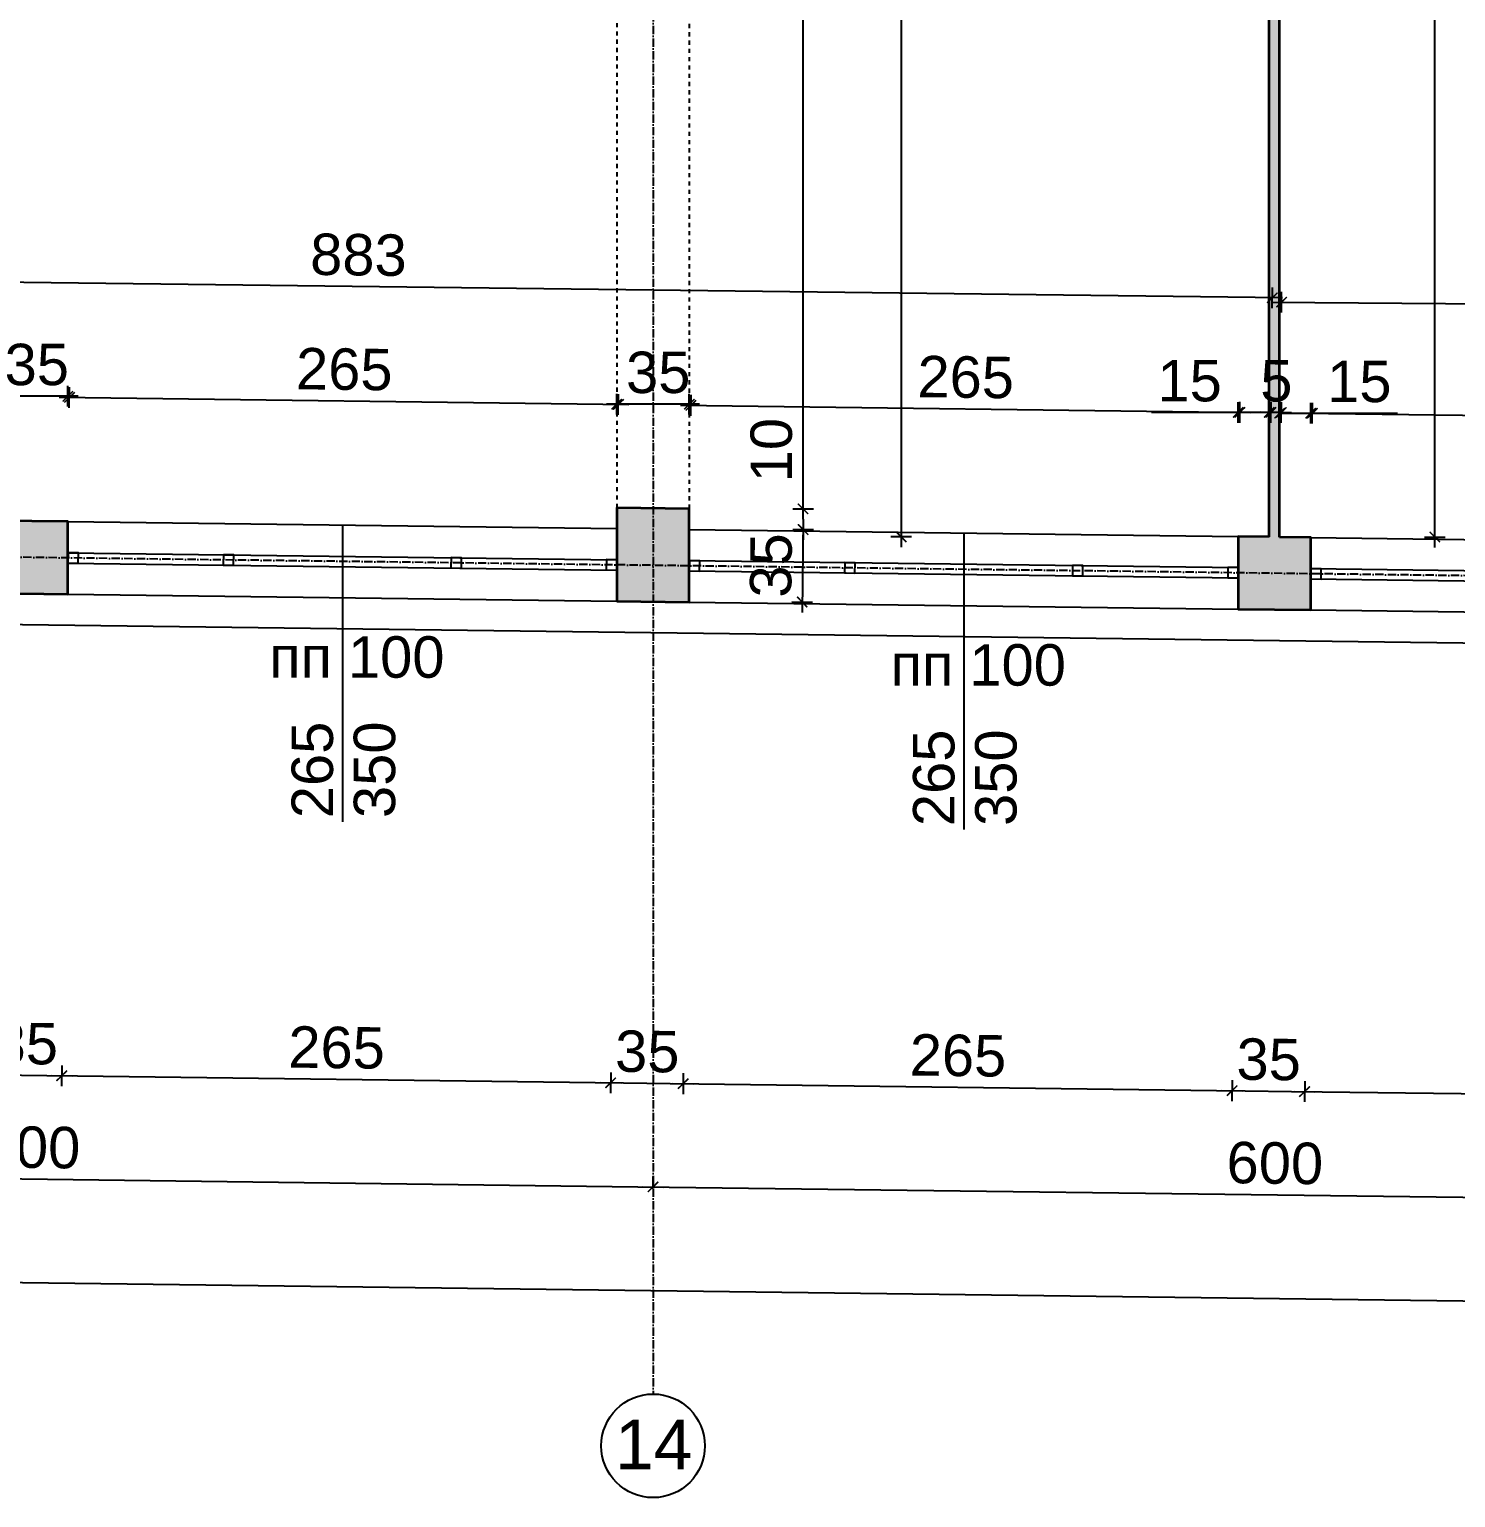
# Model space of a CAD drawing. Header units: inches. Extents: x -72385 to 39588, y -6525 to 66685.
# Drawn here: x -45056 to -44367, y 764 to 1472 of the extents above; entities that cross this region are included whole.
import ezdxf

# ---------------------------------------------------------------- set-up
doc = ezdxf.new("R2010")
doc.units = ezdxf.units.IN
doc.header["$MEASUREMENT"] = 0
doc.linetypes.add('DashDot', pattern=[0.6, 0.4, -0.1, 0, -0.1])
doc.linetypes.add('Hidden', pattern=[0.4, 0.2, -0.2])
for name, color, linetype, lineweight in [('Изгледни линии', 253, 'Continuous', 25), ('Надписи коти външни', 252, 'Continuous', 25), ('Надписи коти вътрешни', 252, 'Continuous', 25), ('Надписи Оси', 252, 'Continuous', 25), ('Надписи прозорци', 252, 'Continuous', 25), ('Оси', 252, 'DashDot', 25), ('Прозорци', 251, 'Continuous', 25), ('Пунктир', 253, 'Hidden', 25), ('Разрезни линии', 7, 'Continuous', 35), ('Щрих стени', 254, 'Continuous', 25)]:
    doc.layers.add(name, color=color, linetype=linetype, lineweight=lineweight)
doc.styles.add('Arial Regular', font='arial.ttf')
doc.styles.get("Standard").update_dxf_attribs({"font": 'arial.ttf'})
doc.dimstyles.new('Annotative', dxfattribs={"dimscale": 0, "dimtxt": 20, "dimasz": 5, "dimexe": 5, "dimexo": 5, "dimgap": 5, "dimtad": 1, "dimdec": 0, "dimzin": 0, "dimdsep": 46, "dimtxsty": 'Standard', "dimblk": 'ARCHTICK', "dimcen": 5, "dimdle": 5, "dimadec": 0, "dimazin": 0, "dimtfac": 1, "dimtdec": 0, "dimtofl": 0, "dimtmove": 0, "dimatfit": 3, "dimldrblk": 'ARCHTICK', "dimfxl": 5, "dimfxlon": 1, "dimtolj": 1, "dimtzin": 0, "dimarcsym": 1})

# ---------------------------------------------------------------- blocks, each defined once
blk = doc.blocks.new('_ArchTick')
at = {"color": 0, "linetype": 'ByBlock', "const_width": 0.15}
blk.add_lwpolyline([(-0.5, -0.5), (0.5, 0.5)], dxfattribs=at)
blk = doc.blocks.new('*D8047')
at = {"layer": 'Defpoints', "color": 0, "ltscale": 50, "transparency": 16777216}
for p in [(-44737.21, 1240.84), (-44682.44, 1240.84), (-44737.34, 1230.85)]:
    blk.add_point(p, dxfattribs=at)
at = {"layer": 'Надписи коти вътрешни', "color": 0, "lineweight": -2, "ltscale": 50, "transparency": 16777216}
for p, q in [((-44682.44, 1240.84), (-44682.44, 1287.54)), ((-44687.44, 1240.84), (-44677.44, 1240.84)), ((-44687.44, 1230.85), (-44677.44, 1230.85)), ((-44682.44, 1230.85), (-44682.44, 1225.85))]:
    blk.add_line(p, q, dxfattribs=at)
at = {"layer": 'Надписи коти вътрешни', "color": 0, "lineweight": -2, "ltscale": 50, "transparency": 16777216, "xscale": 5, "yscale": 5, "zscale": 5}
for p, rotation in [((-44682.44, 1240.84), 270), ((-44682.44, 1230.85), 90)]:
    blk.add_blockref('_ArchTick', p, dxfattribs=dict(at, rotation=rotation))
at = {"layer": 'Надписи коти вътрешни', "color": 0, "ltscale": 50, "transparency": 16777216, "insert": (-44697.65, 1269.19), "char_height": 20, "attachment_point": 5, "rotation": 90}
blk.add_mtext('\\A1;10', dxfattribs=at)
blk = doc.blocks.new('*D2146')
at = {"layer": 'Defpoints', "color": 0, "ltscale": 50, "transparency": 16777216}
for p in [(-44737.34, 1790.89), (-44682.44, 1790.89), (-44737.34, 1240.85)]:
    blk.add_point(p, dxfattribs=at)
at = {"layer": 'Надписи коти вътрешни', "color": 0, "lineweight": -2, "ltscale": 50, "transparency": 16777216}
for p, q in [((-44682.44, 1235.85), (-44682.44, 1795.89)), ((-44687.44, 1790.89), (-44677.44, 1790.89)), ((-44687.44, 1240.85), (-44677.44, 1240.85))]:
    blk.add_line(p, q, dxfattribs=at)
at = {"layer": 'Надписи коти вътрешни', "color": 0, "lineweight": -2, "ltscale": 50, "transparency": 16777216, "xscale": 5, "yscale": 5, "zscale": 5}
for p, rotation in [((-44682.44, 1790.89), 90), ((-44682.44, 1240.85), 270)]:
    blk.add_blockref('_ArchTick', p, dxfattribs=dict(at, rotation=rotation))
at = {"layer": 'Надписи коти вътрешни', "color": 0, "ltscale": 50, "transparency": 16777216, "insert": (-44697.65, 1515.87), "char_height": 20, "attachment_point": 5, "rotation": 90}
blk.add_mtext('\\A1;550', dxfattribs=at)
blk = doc.blocks.new('*D2151')
at = {"layer": 'Defpoints', "color": 0, "ltscale": 50, "transparency": 16777216}
for p in [(-45072.34, 1295.19), (-45072.34, 1265.11), (-45037.34, 1264.67)]:
    blk.add_point(p, dxfattribs=at)
at = {"layer": 'Надписи коти вътрешни', "color": 0, "lineweight": -2, "ltscale": 50, "transparency": 16777216}
for p, q in [((-45072.34, 1290.19), (-45072.34, 1300.19)), ((-45037.34, 1290.19), (-45037.34, 1300.19)), ((-45032.34, 1295.19), (-45077.34, 1295.19))]:
    blk.add_line(p, q, dxfattribs=at)
at = {"layer": 'Надписи коти вътрешни', "color": 0, "lineweight": -2, "ltscale": 50, "transparency": 16777216, "xscale": 5, "yscale": 5, "zscale": 5, "rotation": 180}
blk.add_blockref('_ArchTick', (-45072.34, 1295.19), dxfattribs=at)
at = {"layer": 'Надписи коти вътрешни', "color": 0, "lineweight": -2, "ltscale": 50, "transparency": 16777216, "xscale": 5, "yscale": 5, "zscale": 5}
blk.add_blockref('_ArchTick', (-45037.34, 1295.19), dxfattribs=at)
at = {"layer": 'Надписи коти вътрешни', "color": 0, "ltscale": 50, "transparency": 16777216, "insert": (-45052.34, 1310.4), "char_height": 20, "attachment_point": 5}
blk.add_mtext('\\A1;35', dxfattribs=at)
blk = doc.blocks.new('*D2152')
at = {"layer": 'Defpoints', "color": 0, "ltscale": 50, "transparency": 16777216}
for p in [(-44771.57, 1291.26), (-45037.34, 1234.66), (-44772.34, 1231.29)]:
    blk.add_point(p, dxfattribs=at)
at = {"layer": 'Надписи коти вътрешни', "color": 0, "lineweight": -2, "ltscale": 50, "transparency": 16777216}
for p, q in [((-45036.64, 1289.63), (-45036.51, 1299.63)), ((-45041.57, 1294.69), (-44766.57, 1291.19)), ((-44771.64, 1286.26), (-44771.51, 1296.25))]:
    blk.add_line(p, q, dxfattribs=at)
at = {"layer": 'Надписи коти вътрешни', "color": 0, "lineweight": -2, "ltscale": 50, "transparency": 16777216, "xscale": 5, "yscale": 5, "zscale": 5}
for p, rotation in [((-45036.57, 1294.63), 179.2706286525478), ((-44771.57, 1291.26), 359.2706286525477)]:
    blk.add_blockref('_ArchTick', p, dxfattribs=dict(at, rotation=rotation))
at = {"layer": 'Надписи коти вътрешни', "color": 0, "ltscale": 50, "transparency": 16777216, "insert": (-44903.88, 1308.15), "char_height": 20, "attachment_point": 5, "rotation": 359.27063}
blk.add_mtext('\\A1;265', dxfattribs=at)
blk = doc.blocks.new('*D2153')
at = {"layer": 'Defpoints', "color": 0, "ltscale": 50, "transparency": 16777216}
for p in [(-44772.34, 1291.37), (-44772.34, 1261.29), (-44737.34, 1260.85)]:
    blk.add_point(p, dxfattribs=at)
at = {"layer": 'Надписи коти вътрешни', "color": 0, "lineweight": -2, "ltscale": 50, "transparency": 16777216}
for p, q in [((-44732.34, 1291.37), (-44777.34, 1291.37)), ((-44772.34, 1286.37), (-44772.34, 1296.37)), ((-44737.34, 1286.37), (-44737.34, 1296.37))]:
    blk.add_line(p, q, dxfattribs=at)
at = {"layer": 'Надписи коти вътрешни', "color": 0, "lineweight": -2, "ltscale": 50, "transparency": 16777216, "xscale": 5, "yscale": 5, "zscale": 5, "rotation": 180}
blk.add_blockref('_ArchTick', (-44772.34, 1291.37), dxfattribs=at)
at = {"layer": 'Надписи коти вътрешни', "color": 0, "lineweight": -2, "ltscale": 50, "transparency": 16777216, "xscale": 5, "yscale": 5, "zscale": 5}
blk.add_blockref('_ArchTick', (-44737.34, 1291.37), dxfattribs=at)
at = {"layer": 'Надписи коти вътрешни', "color": 0, "ltscale": 50, "transparency": 16777216, "insert": (-44752.34, 1306.59), "char_height": 20, "attachment_point": 5}
blk.add_mtext('\\A1;35', dxfattribs=at)
blk = doc.blocks.new('*D2154')
at = {"layer": 'Defpoints', "color": 0, "ltscale": 50, "transparency": 16777216}
for p in [(-44471.57, 1287.44), (-44737.34, 1230.85), (-44472.34, 1227.47)]:
    blk.add_point(p, dxfattribs=at)
at = {"layer": 'Надписи коти вътрешни', "color": 0, "lineweight": -2, "ltscale": 50, "transparency": 16777216}
for p, q in [((-44741.57, 1290.87), (-44466.57, 1287.37)), ((-44736.64, 1285.81), (-44736.51, 1295.81)), ((-44471.64, 1282.44), (-44471.51, 1292.44))]:
    blk.add_line(p, q, dxfattribs=at)
at = {"layer": 'Надписи коти вътрешни', "color": 0, "lineweight": -2, "ltscale": 50, "transparency": 16777216, "xscale": 5, "yscale": 5, "zscale": 5}
for p, rotation in [((-44736.57, 1290.81), 179.2706286525478), ((-44471.57, 1287.44), 359.2706286525477)]:
    blk.add_blockref('_ArchTick', p, dxfattribs=dict(at, rotation=rotation))
at = {"layer": 'Надписи коти вътрешни', "color": 0, "ltscale": 50, "transparency": 16777216, "insert": (-44603.88, 1304.33), "char_height": 20, "attachment_point": 5, "rotation": 359.27063}
blk.add_mtext('\\A1;265', dxfattribs=at)
blk = doc.blocks.new('*D2155')
at = {"layer": 'Defpoints', "color": 0, "ltscale": 50, "transparency": 16777216}
for p in [(-44472.34, 1287.37), (-44472.34, 1257.47), (-44457.34, 1257.03)]:
    blk.add_point(p, dxfattribs=at)
at = {"layer": 'Надписи коти вътрешни', "color": 0, "lineweight": -2, "ltscale": 50, "transparency": 16777216}
for p, q in [((-44472.34, 1282.37), (-44472.34, 1292.37)), ((-44457.34, 1282.37), (-44457.34, 1292.37)), ((-44472.34, 1287.37), (-44514.25, 1287.37)), ((-44452.34, 1287.37), (-44472.34, 1287.37))]:
    blk.add_line(p, q, dxfattribs=at)
at = {"layer": 'Надписи коти вътрешни', "color": 0, "lineweight": -2, "ltscale": 50, "transparency": 16777216, "xscale": 5, "yscale": 5, "zscale": 5, "rotation": 180}
blk.add_blockref('_ArchTick', (-44472.34, 1287.37), dxfattribs=at)
at = {"layer": 'Надписи коти вътрешни', "color": 0, "lineweight": -2, "ltscale": 50, "transparency": 16777216, "xscale": 5, "yscale": 5, "zscale": 5}
blk.add_blockref('_ArchTick', (-44457.34, 1287.37), dxfattribs=at)
at = {"layer": 'Надписи коти вътрешни', "color": 0, "ltscale": 50, "transparency": 16777216, "insert": (-44495.8, 1302.58), "char_height": 20, "attachment_point": 5}
blk.add_mtext('\\A1;15', dxfattribs=at)
blk = doc.blocks.new('*D2156')
at = {"layer": 'Defpoints', "color": 0, "ltscale": 50, "transparency": 16777216}
for p in [(-44452.34, 1287), (-44452.34, 1257.47), (-44437.34, 1257.03)]:
    blk.add_point(p, dxfattribs=at)
at = {"layer": 'Надписи коти вътрешни', "color": 0, "lineweight": -2, "ltscale": 50, "transparency": 16777216}
for p, q in [((-44452.34, 1282), (-44452.34, 1292)), ((-44437.34, 1282), (-44437.34, 1292)), ((-44452.34, 1287), (-44432.34, 1287)), ((-44437.34, 1287), (-44395.42, 1287))]:
    blk.add_line(p, q, dxfattribs=at)
at = {"layer": 'Надписи коти вътрешни', "color": 0, "lineweight": -2, "ltscale": 50, "transparency": 16777216, "xscale": 5, "yscale": 5, "zscale": 5, "rotation": 180}
blk.add_blockref('_ArchTick', (-44452.34, 1287), dxfattribs=at)
at = {"layer": 'Надписи коти вътрешни', "color": 0, "lineweight": -2, "ltscale": 50, "transparency": 16777216, "xscale": 5, "yscale": 5, "zscale": 5}
blk.add_blockref('_ArchTick', (-44437.34, 1287), dxfattribs=at)
at = {"layer": 'Надписи коти вътрешни', "color": 0, "ltscale": 50, "transparency": 16777216, "insert": (-44413.88, 1302.21), "char_height": 20, "attachment_point": 5}
blk.add_mtext('\\A1;15', dxfattribs=at)
blk = doc.blocks.new('*D2157')
at = {"layer": 'Defpoints', "color": 0, "ltscale": 50, "transparency": 16777216}
for p in [(-44171.57, 1283.62), (-44437.34, 1227.03), (-44172.34, 1223.65)]:
    blk.add_point(p, dxfattribs=at)
at = {"layer": 'Надписи коти вътрешни', "color": 0, "lineweight": -2, "ltscale": 50, "transparency": 16777216}
for p, q in [((-44436.64, 1281.99), (-44436.51, 1291.99)), ((-44441.57, 1287.05), (-44166.57, 1283.55)), ((-44171.64, 1278.62), (-44171.51, 1288.62))]:
    blk.add_line(p, q, dxfattribs=at)
at = {"layer": 'Надписи коти вътрешни', "color": 0, "lineweight": -2, "ltscale": 50, "transparency": 16777216, "xscale": 5, "yscale": 5, "zscale": 5}
for p, rotation in [((-44436.57, 1286.99), 179.2706286525478), ((-44171.57, 1283.62), 359.2706286525477)]:
    blk.add_blockref('_ArchTick', p, dxfattribs=dict(at, rotation=rotation))
at = {"layer": 'Надписи коти вътрешни', "color": 0, "ltscale": 50, "transparency": 16777216, "insert": (-44303.88, 1300.51), "char_height": 20, "attachment_point": 5, "rotation": 359.27063}
blk.add_mtext('\\A1;265', dxfattribs=at)
blk = doc.blocks.new('*D2162')
at = {"layer": 'Defpoints', "color": 0, "ltscale": 50, "transparency": 16777216}
for p in [(-44457.34, 1967.34), (-44635.03, 1227.28), (-44457.34, 1227.28)]:
    blk.add_point(p, dxfattribs=at)
at = {"layer": 'Надписи коти вътрешни', "color": 0, "lineweight": -2, "ltscale": 50, "transparency": 16777216}
for p, q in [((-44635.03, 1972.34), (-44635.03, 1222.28)), ((-44630.03, 1967.34), (-44640.03, 1967.34)), ((-44630.03, 1227.28), (-44640.03, 1227.28))]:
    blk.add_line(p, q, dxfattribs=at)
at = {"layer": 'Надписи коти вътрешни', "color": 0, "lineweight": -2, "ltscale": 50, "transparency": 16777216, "xscale": 5, "yscale": 5, "zscale": 5}
for p, rotation in [((-44635.03, 1967.34), 90), ((-44635.03, 1227.28), 270)]:
    blk.add_blockref('_ArchTick', p, dxfattribs=dict(at, rotation=rotation))
at = {"layer": 'Надписи коти вътрешни', "color": 0, "ltscale": 50, "transparency": 16777216, "insert": (-44650.24, 1597.31), "char_height": 20, "attachment_point": 5, "rotation": 90}
blk.add_mtext('\\A1;740', dxfattribs=at)
blk = doc.blocks.new('*D4540')
at = {"layer": 'Defpoints', "color": 0, "ltscale": 50, "transparency": 16777216}
for p in [(-42306.42, 1323.3), (-44452.34, 1227.22), (-42307.34, 1209.91)]:
    blk.add_point(p, dxfattribs=at)
at = {"layer": 'Надписи коти вътрешни', "color": 0, "lineweight": -2, "ltscale": 50, "transparency": 16777216}
for p, q in [((-44456.42, 1340.65), (-42301.42, 1323.26)), ((-44451.46, 1335.61), (-44451.38, 1345.61)), ((-42306.46, 1318.3), (-42306.38, 1328.3))]:
    blk.add_line(p, q, dxfattribs=at)
at = {"layer": 'Надписи коти вътрешни', "color": 0, "lineweight": -2, "ltscale": 50, "transparency": 16777216, "xscale": 5, "yscale": 5, "zscale": 5}
for p, rotation in [((-44451.42, 1340.61), 179.5377341176161), ((-42306.42, 1323.3), 359.5377341176161)]:
    blk.add_blockref('_ArchTick', p, dxfattribs=dict(at, rotation=rotation))
at = {"layer": 'Надписи коти вътрешни', "color": 0, "ltscale": 50, "transparency": 16777216, "insert": (-43378.8, 1347.16), "char_height": 20, "attachment_point": 5, "rotation": 359.53773}
blk.add_mtext('\\A1;2145', dxfattribs=at)
blk = doc.blocks.new('*D5389')
at = {"layer": 'Defpoints', "color": 0, "ltscale": 50, "transparency": 16777216}
for p in [(-45338.55, 1353.61), (-45339.97, 1238.16), (-44457.34, 1227.28)]:
    blk.add_point(p, dxfattribs=at)
at = {"layer": 'Надписи коти вътрешни', "color": 0, "lineweight": -2, "ltscale": 50, "transparency": 16777216}
for p, q in [((-45338.61, 1348.61), (-45338.48, 1358.61)), ((-44450.91, 1342.66), (-45343.55, 1353.67)), ((-44455.98, 1337.72), (-44455.85, 1347.72))]:
    blk.add_line(p, q, dxfattribs=at)
at = {"layer": 'Надписи коти вътрешни', "color": 0, "lineweight": -2, "ltscale": 50, "transparency": 16777216, "xscale": 5, "yscale": 5, "zscale": 5}
for p, rotation in [((-45338.55, 1353.61), 179.293557967838), ((-44455.91, 1342.72), 359.293557967838)]:
    blk.add_blockref('_ArchTick', p, dxfattribs=dict(at, rotation=rotation))
at = {"layer": 'Надписи коти вътрешни', "color": 0, "ltscale": 50, "transparency": 16777216, "insert": (-44897.04, 1363.38), "char_height": 20, "attachment_point": 5, "rotation": 359.29356}
blk.add_mtext('\\A1;883', dxfattribs=at)
blk = doc.blocks.new('*D2240')
at = {"layer": 'Defpoints', "color": 0, "ltscale": 50, "transparency": 16777216}
for p in [(-44452.34, 1972.28), (-44377.42, 1972.28), (-44452.34, 1227.22)]:
    blk.add_point(p, dxfattribs=at)
at = {"layer": 'Надписи коти вътрешни', "color": 0, "lineweight": -2, "ltscale": 50, "transparency": 16777216}
for p, q in [((-44382.42, 1972.28), (-44372.42, 1972.28)), ((-44377.42, 1222.22), (-44377.42, 1977.28)), ((-44382.42, 1227.22), (-44372.42, 1227.22))]:
    blk.add_line(p, q, dxfattribs=at)
at = {"layer": 'Надписи коти вътрешни', "color": 0, "lineweight": -2, "ltscale": 50, "transparency": 16777216, "xscale": 5, "yscale": 5, "zscale": 5}
for p, rotation in [((-44377.42, 1972.28), 90), ((-44377.42, 1227.22), 270)]:
    blk.add_blockref('_ArchTick', p, dxfattribs=dict(at, rotation=rotation))
at = {"layer": 'Надписи коти вътрешни', "color": 0, "ltscale": 50, "transparency": 16777216, "insert": (-44392.59, 1599.75), "char_height": 20, "attachment_point": 5, "rotation": 90}
blk.add_mtext('\\A1;745', dxfattribs=at)
blk = doc.blocks.new('*D6368')
at = {"layer": 'Defpoints', "color": 0, "ltscale": 50, "transparency": 16777216}
for p in [(-45072.34, 1200.11), (-45037.34, 1199.66), (-45040.3, 967.18)]:
    blk.add_point(p, dxfattribs=at)
at = {"layer": 'Надписи коти външни', "color": 0, "lineweight": -2, "ltscale": 50, "transparency": 16777216}
for p, q in [((-45075.23, 972.63), (-45075.36, 962.63)), ((-45040.23, 972.18), (-45040.36, 962.18)), ((-45080.3, 967.69), (-45035.3, 967.12))]:
    blk.add_line(p, q, dxfattribs=at)
at = {"layer": 'Надписи коти външни', "color": 0, "lineweight": -2, "ltscale": 50, "transparency": 16777216, "xscale": 5, "yscale": 5, "zscale": 5}
for p, rotation in [((-45075.3, 967.63), 179.2706286525522), ((-45040.3, 967.18), 359.2706286525522)]:
    blk.add_blockref('_ArchTick', p, dxfattribs=dict(at, rotation=rotation))
at = {"layer": 'Надписи коти външни', "color": 0, "ltscale": 50, "transparency": 16777216, "insert": (-45057.6, 982.62), "char_height": 20, "attachment_point": 5, "rotation": 359.27063}
blk.add_mtext('\\A1;35', dxfattribs=at)
blk = doc.blocks.new('*D6369')
at = {"layer": 'Defpoints', "color": 0, "ltscale": 50, "transparency": 16777216}
for p in [(-45037.34, 1199.66), (-44772.34, 1196.29), (-44775.3, 963.81)]:
    blk.add_point(p, dxfattribs=at)
at = {"layer": 'Надписи коти външни', "color": 0, "lineweight": -2, "ltscale": 50, "transparency": 16777216}
for p, q in [((-45040.23, 972.18), (-45040.36, 962.18)), ((-45045.3, 967.24), (-44770.3, 963.74)), ((-44775.23, 968.81), (-44775.36, 958.81))]:
    blk.add_line(p, q, dxfattribs=at)
at = {"layer": 'Надписи коти външни', "color": 0, "lineweight": -2, "ltscale": 50, "transparency": 16777216, "xscale": 5, "yscale": 5, "zscale": 5}
for p, rotation in [((-45040.3, 967.18), 179.2706286525474), ((-44775.3, 963.81), 359.2706286525474)]:
    blk.add_blockref('_ArchTick', p, dxfattribs=dict(at, rotation=rotation))
at = {"layer": 'Надписи коти външни', "color": 0, "ltscale": 50, "transparency": 16777216, "insert": (-44907.6, 980.7), "char_height": 20, "attachment_point": 5, "rotation": 359.27063}
blk.add_mtext('\\A1;265', dxfattribs=at)
blk = doc.blocks.new('*D6370')
at = {"layer": 'Defpoints', "color": 0, "ltscale": 50, "transparency": 16777216}
for p in [(-44772.34, 1196.29), (-44737.34, 1195.84), (-44740.3, 963.36)]:
    blk.add_point(p, dxfattribs=at)
at = {"layer": 'Надписи коти външни', "color": 0, "lineweight": -2, "ltscale": 50, "transparency": 16777216}
for p, q in [((-44775.23, 968.81), (-44775.36, 958.81)), ((-44740.23, 968.36), (-44740.36, 958.36)), ((-44780.3, 963.87), (-44735.3, 963.3))]:
    blk.add_line(p, q, dxfattribs=at)
at = {"layer": 'Надписи коти външни', "color": 0, "lineweight": -2, "ltscale": 50, "transparency": 16777216, "xscale": 5, "yscale": 5, "zscale": 5}
for p, rotation in [((-44775.3, 963.81), 179.2706286525464), ((-44740.3, 963.36), 359.2706286525463)]:
    blk.add_blockref('_ArchTick', p, dxfattribs=dict(at, rotation=rotation))
at = {"layer": 'Надписи коти външни', "color": 0, "ltscale": 50, "transparency": 16777216, "insert": (-44757.6, 978.8), "char_height": 20, "attachment_point": 5, "rotation": 359.27063}
blk.add_mtext('\\A1;35', dxfattribs=at)
blk = doc.blocks.new('*D6371')
at = {"layer": 'Defpoints', "color": 0, "ltscale": 50, "transparency": 16777216}
for p in [(-44737.34, 1195.84), (-44472.34, 1192.47), (-44475.3, 959.99)]:
    blk.add_point(p, dxfattribs=at)
at = {"layer": 'Надписи коти външни', "color": 0, "lineweight": -2, "ltscale": 50, "transparency": 16777216}
for p, q in [((-44740.23, 968.36), (-44740.36, 958.36)), ((-44475.23, 964.99), (-44475.36, 954.99)), ((-44745.3, 963.43), (-44470.3, 959.92))]:
    blk.add_line(p, q, dxfattribs=at)
at = {"layer": 'Надписи коти външни', "color": 0, "lineweight": -2, "ltscale": 50, "transparency": 16777216, "xscale": 5, "yscale": 5, "zscale": 5}
for p, rotation in [((-44740.3, 963.36), 179.270628652547), ((-44475.3, 959.99), 359.270628652547)]:
    blk.add_blockref('_ArchTick', p, dxfattribs=dict(at, rotation=rotation))
at = {"layer": 'Надписи коти външни', "color": 0, "ltscale": 50, "transparency": 16777216, "insert": (-44607.6, 976.88), "char_height": 20, "attachment_point": 5, "rotation": 359.27063}
blk.add_mtext('\\A1;265', dxfattribs=at)
blk = doc.blocks.new('*D6372')
at = {"layer": 'Defpoints', "color": 0, "ltscale": 50, "transparency": 16777216}
for p in [(-44472.34, 1192.47), (-44437.34, 1192.02), (-44440.3, 959.54)]:
    blk.add_point(p, dxfattribs=at)
at = {"layer": 'Надписи коти външни', "color": 0, "lineweight": -2, "ltscale": 50, "transparency": 16777216}
for p, q in [((-44475.23, 964.99), (-44475.36, 954.99)), ((-44440.23, 964.54), (-44440.36, 954.54)), ((-44480.3, 960.05), (-44435.3, 959.48))]:
    blk.add_line(p, q, dxfattribs=at)
at = {"layer": 'Надписи коти външни', "color": 0, "lineweight": -2, "ltscale": 50, "transparency": 16777216, "xscale": 5, "yscale": 5, "zscale": 5}
for p, rotation in [((-44475.3, 959.99), 179.2706286525403), ((-44440.3, 959.54), 359.2706286525403)]:
    blk.add_blockref('_ArchTick', p, dxfattribs=dict(at, rotation=rotation))
at = {"layer": 'Надписи коти външни', "color": 0, "ltscale": 50, "transparency": 16777216, "insert": (-44457.6, 974.98), "char_height": 20, "attachment_point": 5, "rotation": 359.27063}
blk.add_mtext('\\A1;35', dxfattribs=at)
blk = doc.blocks.new('*D6373')
at = {"layer": 'Defpoints', "color": 0, "ltscale": 50, "transparency": 16777216}
for p in [(-44437.34, 1192.02), (-44172.34, 1188.65), (-44175.3, 956.17)]:
    blk.add_point(p, dxfattribs=at)
at = {"layer": 'Надписи коти външни', "color": 0, "lineweight": -2, "ltscale": 50, "transparency": 16777216}
for p, q in [((-44440.23, 964.54), (-44440.36, 954.54)), ((-44445.3, 959.61), (-44170.3, 956.1)), ((-44175.23, 961.17), (-44175.36, 951.17))]:
    blk.add_line(p, q, dxfattribs=at)
at = {"layer": 'Надписи коти външни', "color": 0, "lineweight": -2, "ltscale": 50, "transparency": 16777216, "xscale": 5, "yscale": 5, "zscale": 5}
for p, rotation in [((-44440.3, 959.54), 179.270628652547), ((-44175.3, 956.17), 359.270628652547)]:
    blk.add_blockref('_ArchTick', p, dxfattribs=dict(at, rotation=rotation))
at = {"layer": 'Надписи коти външни', "color": 0, "ltscale": 50, "transparency": 16777216, "insert": (-44307.6, 973.07), "char_height": 20, "attachment_point": 5, "rotation": 359.27063}
blk.add_mtext('\\A1;265', dxfattribs=at)
blk = doc.blocks.new('*D6388')
at = {"layer": 'Defpoints', "color": 0, "ltscale": 50, "transparency": 16777216}
for p in [(-45354.84, 921.18), (-44754.84, 913.54), (-44754.84, 913.54)]:
    blk.add_point(p, dxfattribs=at)
at = {"layer": 'Надписи коти външни', "color": 0, "lineweight": -2, "ltscale": 50, "transparency": 16777216}
for p, q in [((-45354.84, 921.18), (-45354.77, 926.18)), ((-45359.84, 921.24), (-44749.84, 913.48)), ((-44754.84, 913.54), (-44754.77, 918.54))]:
    blk.add_line(p, q, dxfattribs=at)
at = {"layer": 'Надписи коти външни', "color": 0, "lineweight": -2, "ltscale": 50, "transparency": 16777216, "xscale": 5, "yscale": 5, "zscale": 5}
for p, rotation in [((-45354.84, 921.18), 179.2706286525473), ((-44754.84, 913.54), 359.2706286525473)]:
    blk.add_blockref('_ArchTick', p, dxfattribs=dict(at, rotation=rotation))
at = {"layer": 'Надписи коти външни', "color": 0, "ltscale": 50, "transparency": 16777216, "insert": (-45054.64, 932.57), "char_height": 20, "attachment_point": 5, "rotation": 359.27063}
blk.add_mtext('\\A1;600', dxfattribs=at)
blk = doc.blocks.new('*D6389')
at = {"layer": 'Defpoints', "color": 0, "ltscale": 50, "transparency": 16777216}
for p in [(-44754.84, 913.54), (-44154.84, 905.9), (-44154.84, 905.9)]:
    blk.add_point(p, dxfattribs=at)
at = {"layer": 'Надписи коти външни', "color": 0, "lineweight": -2, "ltscale": 50, "transparency": 16777216}
for p, q in [((-44754.84, 913.54), (-44754.77, 918.54)), ((-44759.84, 913.61), (-44149.84, 905.84)), ((-44154.84, 905.9), (-44154.77, 910.9))]:
    blk.add_line(p, q, dxfattribs=at)
at = {"layer": 'Надписи коти външни', "color": 0, "lineweight": -2, "ltscale": 50, "transparency": 16777216, "xscale": 5, "yscale": 5, "zscale": 5}
for p, rotation in [((-44754.84, 913.54), 179.2706286525471), ((-44154.84, 905.9), 359.2706286525471)]:
    blk.add_blockref('_ArchTick', p, dxfattribs=dict(at, rotation=rotation))
at = {"layer": 'Надписи коти външни', "color": 0, "ltscale": 50, "transparency": 16777216, "insert": (-44454.64, 924.93), "char_height": 20, "attachment_point": 5, "rotation": 359.27063}
blk.add_mtext('\\A1;600', dxfattribs=at)
blk = doc.blocks.new('*D6427')
at = {"layer": 'Defpoints', "color": 0, "ltscale": 50, "transparency": 16777216}
for p in [(-52317.34, 1292.34), (-40222.34, 1138.36), (-40226.57, 805.89)]:
    blk.add_point(p, dxfattribs=at)
at = {"layer": 'Надписи коти външни', "color": 0, "lineweight": -2, "ltscale": 50, "transparency": 16777216}
for p, q in [((-52321.51, 964.87), (-52321.63, 954.87)), ((-52326.57, 959.93), (-40221.57, 805.83)), ((-40226.51, 810.89), (-40226.63, 800.89))]:
    blk.add_line(p, q, dxfattribs=at)
at = {"layer": 'Надписи коти външни', "color": 0, "lineweight": -2, "ltscale": 50, "transparency": 16777216, "xscale": 5, "yscale": 5, "zscale": 5}
for p, rotation in [((-52321.57, 959.87), 179.2706286525472), ((-40226.57, 805.89), 359.2706286525473)]:
    blk.add_blockref('_ArchTick', p, dxfattribs=dict(at, rotation=rotation))
at = {"layer": 'Надписи коти външни', "color": 0, "ltscale": 50, "transparency": 16777216, "insert": (-46273.88, 898.09), "char_height": 20, "attachment_point": 5, "rotation": 359.27063}
blk.add_mtext('\\A1;12095', dxfattribs=at)
blk = doc.blocks.new('*D7981')
at = {"layer": 'Defpoints', "color": 0, "ltscale": 10, "transparency": 16777216}
for p in [(-44451.57, 1287.34), (-44457.34, 1227.28), (-44452.34, 1227.22)]:
    blk.add_point(p, dxfattribs=at)
at = {"layer": 'Надписи коти вътрешни', "color": 0, "lineweight": -2, "ltscale": 10, "transparency": 16777216}
for p, q in [((-44456.64, 1282.4), (-44456.51, 1292.4)), ((-44451.64, 1282.34), (-44451.51, 1292.34)), ((-44456.57, 1287.4), (-44461.57, 1287.46)), ((-44451.57, 1287.34), (-44446.57, 1287.27))]:
    blk.add_line(p, q, dxfattribs=at)
at = {"layer": 'Надписи коти вътрешни', "color": 0, "lineweight": -2, "ltscale": 10, "transparency": 16777216, "xscale": 5, "yscale": 5, "zscale": 5}
for p, rotation in [((-44456.57, 1287.4), 359.2706286525514), ((-44451.57, 1287.34), 179.2706286525514)]:
    blk.add_blockref('_ArchTick', p, dxfattribs=dict(at, rotation=rotation))
at = {"layer": 'Надписи коти вътрешни', "color": 0, "ltscale": 10, "transparency": 16777216, "insert": (-44453.88, 1302.54), "char_height": 20, "attachment_point": 5, "rotation": 359.27063}
blk.add_mtext('\\A1;5', dxfattribs=at)
blk = doc.blocks.new('*D8072')
at = {"layer": 'Defpoints', "color": 0, "ltscale": 10, "transparency": 16777216}
for p in [(-44723.4, 1231.37), (-44723.85, 1196.37), (-44682.83, 1195.85)]:
    blk.add_point(p, dxfattribs=at)
at = {"layer": 'Надписи коти вътрешни', "color": 0, "lineweight": -2, "ltscale": 10, "transparency": 16777216}
for p, q in [((-44682.32, 1235.84), (-44682.89, 1190.85)), ((-44687.38, 1230.91), (-44677.39, 1230.78)), ((-44687.83, 1195.91), (-44677.83, 1195.78))]:
    blk.add_line(p, q, dxfattribs=at)
at = {"layer": 'Надписи коти вътрешни', "color": 0, "lineweight": -2, "ltscale": 10, "transparency": 16777216, "xscale": 5, "yscale": 5, "zscale": 5}
for p, rotation in [((-44682.39, 1230.84), 89.2706286525334), ((-44682.83, 1195.85), 269.2706286525334)]:
    blk.add_blockref('_ArchTick', p, dxfattribs=dict(at, rotation=rotation))
at = {"layer": 'Надписи коти вътрешни', "color": 0, "ltscale": 10, "transparency": 16777216, "insert": (-44697.83, 1213.54), "char_height": 20, "attachment_point": 5, "rotation": 89.27063}
blk.add_mtext('\\A1;35', dxfattribs=at)

msp = doc.modelspace()

# ---------------------------------------------------------------- hatches: boundary and pattern name
at = {"layer": 'Щрих стени', "ltscale": 10}
h = msp.add_hatch(color=256, dxfattribs=at)
h.dxf.hatch_style = 1
h.paths.add_polyline_path([(-45037.34, 3034.81), (-45072.34, 3035.26), (-45072.34, 3000.25), (-45037.34, 2999.81)])
h.paths.add_polyline_path([(-44737.34, 3030.99), (-44772.34, 3031.44), (-44772.34, 2986.43), (-44752.34, 2986.18), (-44752.34, 2436.13), (-44772.34, 2436.39), (-44772.34, 2391.38), (-44752.34, 2391.13), (-44752.34, 2201.11), (-45339.84, 2208.59), (-45339.84, 2266.1), (-45369.84, 2266.48), (-45369.84, 2186.47), (-45339.84, 2186.09), (-45339.84, 2193.59), (-44737.34, 2185.92)])
h.paths.add_polyline_path([(-44737.34, 1835.89), (-44772.34, 1836.34), (-44772.34, 1791.34), (-44737.34, 1790.89)], flags=17)
h.paths.add_polyline_path([(-44437.34, 1227.03), (-44452.34, 1227.22), (-44452.34, 1972.28), (-45214.84, 1981.98), (-45214.84, 1976.98), (-44457.34, 1967.34), (-44457.34, 1227.28), (-44472.34, 1227.47), (-44472.34, 1192.47), (-44437.34, 1192.02)])
h.paths.add_polyline_path([(-44737.34, 1240.85), (-44772.34, 1241.29), (-44772.34, 1196.29), (-44737.34, 1195.84)], flags=17)
h.paths.add_polyline_path([(-45037.34, 1234.66), (-45072.34, 1235.11), (-45072.34, 1200.11), (-45037.34, 1199.66)], flags=17)

# ---------------------------------------------------------------- linework, layer by layer
at = {"layer": 'Изгледни линии', "ltscale": 50}
for p, q in [((-45037.34, 1234.66), (-44772.34, 1231.29)), ((-44737.34, 1230.85), (-44472.34, 1227.47)), ((-44437.34, 1227.03), (-44172.34, 1223.65)), ((-47152.34, 1211.59), (-40527.34, 1127.25)), ((-45037.34, 1199.66), (-44772.34, 1196.29)), ((-44737.34, 1195.84), (-44472.34, 1192.47)), ((-44437.34, 1192.02), (-44172.34, 1188.65))]:
    msp.add_line(p, q, dxfattribs=at)
at = {"layer": 'Надписи Оси', "ltscale": 50}
msp.add_circle((-44754.84, 788.53), 25, dxfattribs=at)
at = {"layer": 'Надписи прозорци', "ltscale": 50}
for p, q in [((-44904.84, 1232.98), (-44904.84, 1089.83)), ((-44604.84, 1229.16), (-44604.84, 1086.01))]:
    msp.add_line(p, q, dxfattribs=at)
at = {"layer": 'Оси', "ltscale": 10}
for p, q in [((-44754.84, 3413.75), (-44754.84, 813.53)), ((-39839.84, 1151), (-52699.84, 1314.71))]:
    msp.add_line(p, q, dxfattribs=at)
at = {"layer": 'Прозорци', "ltscale": 50}
for p, q in [((-45037.34, 1219.66), (-44772.34, 1216.29)), ((-45037.34, 1214.66), (-44772.34, 1211.29)), ((-44737.34, 1215.84), (-44472.34, 1212.47)), ((-44437.34, 1212.03), (-44172.34, 1208.65)), ((-44737.34, 1210.84), (-44472.34, 1207.47)), ((-44437.34, 1207.02), (-44172.34, 1203.65))]:
    msp.add_line(p, q, dxfattribs=at)
for points in [[(-45037.34, 1214.66), (-45032.34, 1214.6), (-45032.27, 1219.6), (-45037.27, 1219.66), (-45037.34, 1214.66)], [(-44962.35, 1213.71), (-44957.35, 1213.64), (-44957.29, 1218.64), (-44962.29, 1218.71), (-44962.35, 1213.71)], [(-44852.39, 1212.31), (-44847.39, 1212.24), (-44847.33, 1217.24), (-44852.32, 1217.31), (-44852.39, 1212.31)], [(-44777.4, 1211.36), (-44772.4, 1211.3), (-44772.34, 1216.3), (-44777.34, 1216.36), (-44777.4, 1211.36)], [(-44737.34, 1210.84), (-44732.34, 1210.78), (-44732.27, 1215.78), (-44737.27, 1215.84), (-44737.34, 1210.84)], [(-44662.35, 1209.89), (-44657.35, 1209.83), (-44657.29, 1214.83), (-44662.29, 1214.89), (-44662.35, 1209.89)], [(-44552.39, 1208.49), (-44547.39, 1208.43), (-44547.33, 1213.43), (-44552.32, 1213.49), (-44552.39, 1208.49)], [(-44477.4, 1207.54), (-44472.4, 1207.48), (-44472.34, 1212.48), (-44477.34, 1212.54), (-44477.4, 1207.54)], [(-44437.34, 1207.02), (-44432.34, 1206.96), (-44432.27, 1211.96), (-44437.27, 1212.02), (-44437.34, 1207.02)]]:
    msp.add_lwpolyline(points, dxfattribs=at)
at = {"layer": 'Пунктир', "ltscale": 10}
for p, q in [((-44772.34, 1791.34), (-44772.34, 1241.29)), ((-44737.34, 1790.89), (-44737.34, 1240.84))]:
    msp.add_line(p, q, dxfattribs=at)
at = {"layer": 'Разрезни линии', "ltscale": 50}
for p, q in [((-44452.34, 1227.22), (-44452.34, 1972.28)), ((-44457.34, 1227.28), (-44457.34, 1967.34))]:
    msp.add_line(p, q, dxfattribs=at)
for points in [[(-44772.34, 1196.29), (-44737.34, 1195.84), (-44737.34, 1240.85), (-44772.34, 1241.29)], [(-45072.34, 1235.11), (-45072.34, 1200.11), (-45037.34, 1199.66), (-45037.34, 1234.66)]]:
    msp.add_lwpolyline(points, close=True, dxfattribs=at)
msp.add_lwpolyline([(-44457.34, 1227.28), (-44472.34, 1227.47), (-44472.34, 1192.47), (-44437.34, 1192.02), (-44437.34, 1227.03), (-44452.34, 1227.22)], dxfattribs=at)

# ---------------------------------------------------------------- texts
at = {"layer": 'Надписи Оси', "ltscale": 100, "insert": (-44768.16, 801.25), "char_height": 24, "width": 27.2128, "attachment_point": 1, "style": 'Arial Regular'}
msp.add_mtext('\\pxqc;14', dxfattribs=at)
at = {"layer": 'Надписи прозорци', "ltscale": 100, "char_height": 20, "width": 180.4891, "attachment_point": 1, "style": 'Arial Regular'}
for insert in [(-44940.15, 1179.33), (-44640.15, 1175.51)]:
    msp.add_mtext('пп 100', dxfattribs=dict(at, insert=insert))
at = {"layer": 'Надписи прозорци', "ltscale": 100, "char_height": 20, "width": 180.4891, "attachment_point": 3, "rotation": 90, "style": 'Arial Regular'}
for s, insert in [('265', (-44929.35, 1138.12)), ('350', (-44899.35, 1138.2)), ('265', (-44629.35, 1134.3)), ('350', (-44599.35, 1134.38))]:
    msp.add_mtext(s, dxfattribs=dict(at, insert=insert))

# ---------------------------------------------------------------- dimensions: what is measured, and where the dimension line sits
at = {"layer": 'Надписи коти външни', "ltscale": 50}
dim = msp.add_aligned_dim(p1=(-52317.34, 1292.34), p2=(-40222.34, 1138.36), distance=-332.5, text='12095', dimstyle='Annotative', override={"dimscale": 0, "dimtix": 0, "dimtofl": 0, "dimtmove": 0, "dimatfit": 3}, dxfattribs=at)
dim.commit()
dim.dimension.update_dxf_attribs({"geometry": '*D6427', "text_midpoint": (-46273.88, 898.09)})
for base, p1, p2, picture, middle in [((-45040.3, 967.18), (-45072.34, 1200.11), (-45037.34, 1199.66), '*D6368', (-45057.8, 967.4)), ((-44740.3, 963.36), (-44772.34, 1196.29), (-44737.34, 1195.84), '*D6370', (-44757.8, 963.58)), ((-44440.3, 959.54), (-44472.34, 1192.47), (-44437.34, 1192.02), '*D6372', (-44457.8, 959.77))]:
    dim = msp.add_linear_dim(base=base, p1=p1, p2=p2, angle=359.27063, dimstyle='Annotative', override={"dimscale": 0, "dimtix": 0, "dimtofl": 0, "dimtmove": 0, "dimatfit": 3}, dxfattribs=at)
    dim.commit()
    dim.dimension.update_dxf_attribs({"geometry": picture, "text_midpoint": middle, "dimtype": 129})
for p1, p2, distance, picture, middle in [((-45037.34, 1199.66), (-44772.34, 1196.29), -232.5, '*D6369', (-44907.6, 980.7)), ((-44737.34, 1195.84), (-44472.34, 1192.47), -232.5, '*D6371', (-44607.6, 976.88)), ((-44437.34, 1192.02), (-44172.34, 1188.65), -232.5, '*D6373', (-44307.6, 973.07)), ((-45354.84, 921.18), (-44754.84, 913.54), 0, '*D6388', (-45054.64, 932.57)), ((-44754.84, 913.54), (-44154.84, 905.9), 0, '*D6389', (-44454.64, 924.93))]:
    dim = msp.add_aligned_dim(p1=p1, p2=p2, distance=distance, dimstyle='Annotative', override={"dimscale": 0, "dimtix": 0, "dimtofl": 0, "dimtmove": 0, "dimatfit": 3}, dxfattribs=at)
    dim.commit()
    dim.dimension.update_dxf_attribs({"geometry": picture, "text_midpoint": middle})
at = {"layer": 'Надписи коти вътрешни', "ltscale": 50}
for base, p1, p2, picture, middle in [((-44635.03, 1227.28), (-44457.34, 1967.34), (-44457.34, 1227.28), '*D2162', (-44650.24, 1597.31)), ((-44377.42, 1972.28), (-44452.34, 1227.22), (-44452.34, 1972.28), '*D2240', (-44392.59, 1599.75)), ((-44682.44, 1790.89), (-44737.34, 1240.85), (-44737.34, 1790.89), '*D2146', (-44697.65, 1515.87))]:
    dim = msp.add_linear_dim(base=base, p1=p1, p2=p2, angle=90, dimstyle='Annotative', override={"dimscale": 0, "dimtix": 0, "dimtofl": 0, "dimtmove": 0, "dimatfit": 3}, dxfattribs=at)
    dim.commit()
    dim.dimension.update_dxf_attribs({"geometry": picture, "text_midpoint": middle})
for p1, p2, distance, picture, middle in [((-44457.34, 1227.28), (-45339.97, 1238.16), -115.45, '*D5389', (-44897.04, 1363.38)), ((-44452.34, 1227.22), (-42307.34, 1209.91), 113.39, '*D4540', (-43378.8, 1347.16)), ((-45037.34, 1234.66), (-44772.34, 1231.29), 59.97, '*D2152', (-44903.88, 1308.15)), ((-44737.34, 1230.85), (-44472.34, 1227.47), 59.97, '*D2154', (-44603.88, 1304.33)), ((-44437.34, 1227.03), (-44172.34, 1223.65), 59.97, '*D2157', (-44303.88, 1300.51))]:
    dim = msp.add_aligned_dim(p1=p1, p2=p2, distance=distance, dimstyle='Annotative', override={"dimscale": 0, "dimtix": 0, "dimtofl": 0, "dimtmove": 0, "dimatfit": 3}, dxfattribs=at)
    dim.commit()
    dim.dimension.update_dxf_attribs({"geometry": picture, "text_midpoint": middle})
for base, p1, p2, picture, middle in [((-45072.34, 1295.19), (-45037.34, 1264.67), (-45072.34, 1265.11), '*D2151', (-45052.34, 1295.19)), ((-44772.34, 1291.37), (-44737.34, 1260.85), (-44772.34, 1261.29), '*D2153', (-44752.34, 1291.37)), ((-44472.34, 1287.37), (-44457.34, 1257.03), (-44472.34, 1257.47), '*D2155', (-44495.8, 1287.37)), ((-44452.34, 1287), (-44437.34, 1257.03), (-44452.34, 1257.47), '*D2156', (-44413.88, 1287))]:
    dim = msp.add_linear_dim(base=base, p1=p1, p2=p2, dimstyle='Annotative', override={"dimscale": 0, "dimtix": 0, "dimtofl": 0, "dimtmove": 0, "dimatfit": 3}, dxfattribs=at)
    dim.commit()
    dim.dimension.update_dxf_attribs({"geometry": picture, "text_midpoint": middle, "dimtype": 128})
at = {"layer": 'Надписи коти вътрешни', "ltscale": 10}
for base, p1, p2, angle, picture, middle in [((-44451.57, 1287.34), (-44457.34, 1227.28), (-44452.34, 1227.22), 359.27063, '*D7981', (-44454.07, 1287.37)), ((-44682.83, 1195.85), (-44723.4, 1231.37), (-44723.85, 1196.37), 269.27063, '*D8072', (-44682.61, 1213.35))]:
    dim = msp.add_linear_dim(base=base, p1=p1, p2=p2, angle=angle, dimstyle='Annotative', override={"dimscale": 0, "dimtix": 0, "dimtofl": 0, "dimtmove": 0, "dimatfit": 3}, dxfattribs=at)
    dim.commit()
    dim.dimension.update_dxf_attribs({"geometry": picture, "text_midpoint": middle, "dimtype": 129})
at = {"layer": 'Надписи коти вътрешни', "ltscale": 50}
dim = msp.add_linear_dim(base=(-44682.44, 1240.84), p1=(-44737.34, 1230.85), p2=(-44737.21, 1240.84), angle=90, dimstyle='Annotative', override={"dimscale": 0, "dimtix": 0, "dimtofl": 0, "dimtmove": 0, "dimatfit": 3}, dxfattribs=at)
dim.commit()
dim.dimension.update_dxf_attribs({"geometry": '*D8047', "text_midpoint": (-44682.44, 1269.19), "dimtype": 128})

doc.saveas('drawing.dxf')
